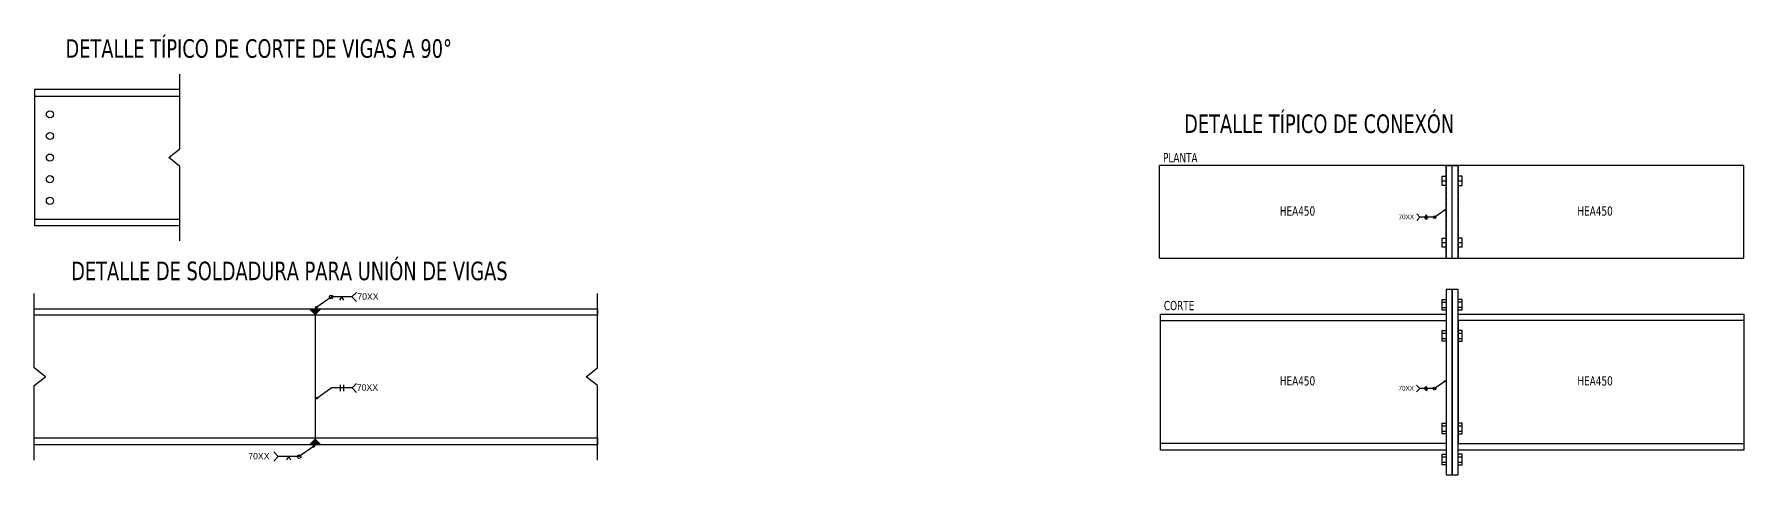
# Model space of a CAD drawing. Header units: millimetres. Extents: x -900 to 76112, y -21218 to 30031.
# Drawn here: x 1939 to 7472, y -16338 to -14912 of the extents above; entities that cross this region are included whole.
import ezdxf
from ezdxf.enums import TextEntityAlignment as Align

# ---------------------------------------------------------------- set-up
doc = ezdxf.new("R2010")
doc.units = ezdxf.units.MM
doc.linetypes.add('DXK_LINE_DOT2', pattern=[3.9198, 1.9599, -1.9599])
for name, color, linetype in [('COTAS', 8, 'Continuous'), ('PERFORACIONES', 1, 'Continuous'), ('TITULO', 3, 'Continuous')]:
    doc.layers.add(name, color=color, linetype=linetype)
doc.styles.add('ROMANS', font='DINGRAFO.SHX')
doc.styles.add('VERDANA', font='verdana.ttf')

# ---------------------------------------------------------------- blocks, each defined once
blk = doc.blocks.new('SOLDADURA A TOPE EN V Y ALREDEDOR 1')
h = blk.add_hatch(color=256)
h.dxf.hatch_style = 1
h.paths.add_polyline_path([(4109.4, 3619.4), (4113.1, 3614.2), (4106.7, 3613.6)])
for p, q in [((4111.2, 3616.8), (4157.6, 3649.2)), ((4224.9, 3649.2), (4157.6, 3649.2)), ((4191.2, 3649.1), (4184.7, 3638.7)), ((4191.2, 3649.1), (4197.6, 3638.7))]:
    blk.add_line(p, q)
blk.add_lwpolyline([(4239.6, 3634.4), (4224.9, 3649.2), (4239.6, 3664)])
blk.add_lwpolyline([(4106.7, 3613.6), (4109.4, 3619.4), (4113.1, 3614.2)], close=True)
blk.add_circle((4157.6, 3649.2), 5.81)
at = {"layer": 'TITULO', "style": 'ROMANS'}
blk.add_text('70XX', height=21, dxfattribs=at).set_placement((4242.2, 3640))
blk = doc.blocks.new('SOLDADURA A TOPE EN V Y ALREDEDOR')
h = blk.add_hatch(color=256)
h.dxf.hatch_style = 1
h.paths.add_polyline_path([(4477.4, 3679), (4473.7, 3684.2), (4480.1, 3684.8)])
for p, q in [((4475.5, 3681.6), (4429.2, 3649.2)), ((4429.2, 3649.2), (4361.9, 3649.2)), ((4395.5, 3649.1), (4389, 3638.7)), ((4395.5, 3649.1), (4401.9, 3638.7))]:
    blk.add_line(p, q)
blk.add_lwpolyline([(4347.1, 3634.4), (4361.9, 3649.2), (4347.1, 3664)])
blk.add_lwpolyline([(4480.1, 3684.8), (4477.4, 3679), (4473.7, 3684.2)], close=True)
blk.add_circle((4429.2, 3649.2), 5.81)
at = {"layer": 'TITULO', "style": 'ROMANS'}
blk.add_text('70XX', height=21, dxfattribs=at).set_placement((4264.7, 3640))
blk = doc.blocks.new('SOLDADURA A TOPE CON BORDES RECTOS 1')
h = blk.add_hatch(color=256)
h.dxf.hatch_style = 1
h.paths.add_polyline_path([(5693, 3618.4), (5696.7, 3613.1), (5690.3, 3612.6)])
for p, q in [((5771.6, 3638.2), (5771.6, 3658.2)), ((5781.6, 3638.2), (5781.6, 3658.2)), ((5694.8, 3615.7), (5741.2, 3648.2)), ((5808.5, 3648.2), (5741.2, 3648.2))]:
    blk.add_line(p, q)
blk.add_lwpolyline([(5823.2, 3633.4), (5808.5, 3648.2), (5823.2, 3662.9)])
blk.add_lwpolyline([(5690.3, 3612.6), (5693, 3618.4), (5696.7, 3613.1)], close=True)
at = {"layer": 'TITULO', "style": 'ROMANS'}
blk.add_text('70XX', height=21, dxfattribs=at).set_placement((5824, 3638.9))
blk = doc.blocks.new('SOLDADURA FILETE ALREDEDOR')
h = blk.add_hatch(color=256)
h.dxf.hatch_style = 1
h.paths.add_polyline_path([(5063.7, 3679), (5060.1, 3684.2), (5066.4, 3684.8)])
for p, q in [((5061.9, 3681.6), (5015.5, 3649.2)), ((5015.5, 3649.2), (4948.3, 3649.2)), ((4978.7, 3659.2), (4968.7, 3649.2)), ((4978.7, 3639.2), (4968.7, 3649.2)), ((4978.7, 3649.2), (4978.7, 3659.2)), ((4978.7, 3649.2), (4978.7, 3639.2))]:
    blk.add_line(p, q)
blk.add_lwpolyline([(4933.5, 3634.4), (4948.3, 3649.2), (4933.5, 3664)])
blk.add_lwpolyline([(5066.4, 3684.8), (5063.7, 3679), (5060.1, 3684.2)], close=True)
blk.add_circle((5015.5, 3649.2), 5.81)
at = {"layer": 'TITULO', "style": 'ROMANS'}
for s, height, p in [('70XX', 21, (4851, 3640)), ('6', 7.5, (4981.3, 3650.6)), ('6', 7.5, (4981.3, 3639))]:
    blk.add_text(s, height=height, dxfattribs=at).set_placement(p)

msp = doc.modelspace()

# ---------------------------------------------------------------- linework, layer by layer
at = {"color": 2}
for p, q in [((1939.5, -15112.3), (2410.4, -15112.3)), ((1939.5, -15510.3), (2410.4, -15510.3)), ((2810.3, -15821.8), (1938.5, -15821.8)), ((3762, -15821.8), (2810.3, -15821.8)), ((2810.3, -16219.8), (1938.5, -16219.8)), ((3762, -16219.8), (2810.3, -16219.8))]:
    msp.add_line(p, q, dxfattribs=at)
at = {"color": 2, "linetype": 'Continuous'}
for p, q in [((7472, -15336.7), (5581.3, -15336.7)), ((6509, -15636.7), (6509, -15336.7)), ((6509, -15336.7), (6528, -15336.7)), ((6528, -15636.7), (6528, -15336.7)), ((6528, -15636.7), (6528, -15336.7)), ((6528, -15336.7), (6547, -15336.7)), ((6547, -15636.7), (6547, -15336.7)), ((7472, -15636.7), (7472, -15336.7)), ((5581.3, -15636.7), (7472, -15636.7)), ((6509, -15636.7), (6528, -15636.7)), ((6528, -15636.7), (6547, -15636.7)), ((6509, -15738.2), (6509, -16338.2)), ((6528, -15738.2), (6509, -15738.2)), ((6528, -16338.2), (6528, -15738.2)), ((6509, -16338.2), (6528, -16338.2))]:
    msp.add_line(p, q, dxfattribs=at)
at = {"color": 7, "linetype": 'Continuous'}
for p, q in [((6495.8, -15371.7), (6509, -15371.7)), ((6495.8, -15401.7), (6495.8, -15371.7)), ((6560.2, -15371.7), (6547, -15371.7)), ((6560.2, -15401.7), (6560.2, -15371.7)), ((6495.8, -15386.7), (6509, -15386.7)), ((6509, -15401.7), (6495.8, -15401.7)), ((6547, -15386.7), (6560.2, -15386.7)), ((6547, -15401.7), (6560.2, -15401.7)), ((6495.8, -15571.7), (6509, -15571.7)), ((6495.8, -15601.7), (6495.8, -15571.7)), ((6495.8, -15586.7), (6509, -15586.7)), ((6509, -15601.7), (6495.8, -15601.7)), ((6560.2, -15571.7), (6547, -15571.7)), ((6547, -15586.7), (6560.2, -15586.7)), ((6560.2, -15601.7), (6547, -15601.7)), ((6560.2, -15601.7), (6560.2, -15571.7)), ((6495.8, -15779.6), (6509, -15779.6)), ((6495.8, -15796.9), (6509, -15796.9)), ((6560.2, -15779.6), (6547, -15779.6)), ((6560.2, -15796.9), (6547, -15796.9)), ((6560.2, -15805.5), (6547, -15805.5)), ((6495.8, -15879.6), (6509, -15879.6)), ((6547, -15879.6), (6560.2, -15879.6)), ((6495.8, -15896.9), (6509, -15896.9)), ((6547, -15896.9), (6560.2, -15896.9)), ((6495.8, -16179.6), (6509, -16179.6)), ((6495.8, -16196.9), (6509, -16196.9)), ((6560.2, -16170.9), (6547, -16170.9)), ((6547, -16179.6), (6560.2, -16179.6)), ((6547, -16196.9), (6560.2, -16196.9)), ((6495.8, -16279.6), (6509, -16279.6)), ((6495.8, -16296.9), (6509, -16296.9)), ((6560.2, -16270.9), (6547, -16270.9)), ((6547, -16279.6), (6560.2, -16279.6)), ((6547, -16296.9), (6560.2, -16296.9))]:
    msp.add_line(p, q, dxfattribs=at)
at = {"color": 7, "linetype": 'DXK_LINE_DOT2'}
for p, q in [((6509, -15336.7), (6509, -15636.7)), ((6547, -15336.7), (6547, -15636.7))]:
    msp.add_line(p, q, dxfattribs=at)
at = {"color": 2}
for points in [[(2410.4, -15112.3), (2410.4, -15091.3), (1939.5, -15091.3), (1939.5, -15531.3), (2410.4, -15531.3), (2410.4, -15510.3)], [(1938.5, -15821.8), (1938.5, -15800.8), (2850.3, -15800.8)], [(2850.3, -15800.8), (3762, -15800.8), (3762, -15821.8)], [(2850.3, -16240.8), (1938.5, -16240.8), (1938.5, -16219.8)], [(3762, -16219.8), (3762, -16240.8), (2850.3, -16240.8)]]:
    msp.add_lwpolyline(points, dxfattribs=at)
at = {"color": 2, "linetype": 'Continuous'}
for points in [[(5581.3, -15636.7), (5581.3, -15636.7), (5581.3, -15336.7)], [(6509, -16237.2), (6509, -16258.2), (5584.1, -16258.2), (5584.1, -15818.2), (6509, -15818.2), (6509, -15839.2)], [(6547, -15839.2), (6547, -15818.2), (7472, -15818.2), (7472, -16258.2), (6547, -16258.2), (6547, -16237.2)], [(5584.1, -15839.2), (6509, -15839.2), (6509, -16237.2), (5584.1, -16237.2)], [(7472, -15839.2), (6547, -15839.2), (6547, -16237.2), (7472, -16237.2)]]:
    msp.add_lwpolyline(points, dxfattribs=at)
msp.add_lwpolyline([(6528, -16338.2), (6547, -16338.2), (6547, -15738.2), (6528, -15738.2)], close=True, dxfattribs=at)
at = {"color": 7, "linetype": 'Continuous'}
for points in [[(6509, -15805.5), (6495.8, -15805.5), (6495.8, -15770.9), (6509, -15770.9)], [(6560.2, -15805.5), (6560.2, -15770.9), (6547, -15770.9)], [(6509, -15905.5), (6495.8, -15905.5), (6495.8, -15870.9), (6509, -15870.9)], [(6547, -15905.5), (6560.2, -15905.5), (6560.2, -15870.9), (6547, -15870.9)], [(6509, -16205.5), (6495.8, -16205.5), (6495.8, -16170.9), (6509, -16170.9)], [(6547, -16205.5), (6560.2, -16205.5), (6560.2, -16170.9)], [(6509, -16305.5), (6495.8, -16305.5), (6495.8, -16270.9), (6509, -16270.9)], [(6547, -16305.5), (6560.2, -16305.5), (6560.2, -16270.9)]]:
    msp.add_lwpolyline(points, dxfattribs=at)
at = {"layer": 'COTAS', "color": 6}
msp.add_line((2848.1, -15821.8), (2848.1, -16219.8), dxfattribs=at)
at = {"layer": 'COTAS'}
for points in [[(2410.4, -15581.3), (2410.4, -15340.1), (2373.9, -15311.3), (2410.4, -15282.5), (2410.4, -15041.3)], [(1938.5, -16290.8), (1938.5, -16049.6), (1975.1, -16020.8), (1938.5, -15992), (1938.5, -15750.8)], [(3762, -16290.8), (3762, -16049.6), (3725.5, -16020.8), (3762, -15992), (3762, -15750.8)]]:
    msp.add_lwpolyline(points, dxfattribs=at)
for points in [[(2827.1, -15800.8), (2848.1, -15821.8), (2869.1, -15800.8)], [(2827.1, -16240.8), (2848.1, -16219.8), (2869.1, -16240.8)]]:
    msp.add_solid(points, dxfattribs=at)
at = {"layer": 'PERFORACIONES'}
for centre in [(1989.5, -15171.3), (1989.5, -15241.3), (1989.5, -15311.3), (1989.5, -15381.3), (1989.5, -15451.3)]:
    msp.add_circle(centre, 11.5, dxfattribs=at)

# ---------------------------------------------------------------- block references
at = {"xscale": 0.7104614331683008, "yscale": 0.7104614331683008, "zscale": 0.7104614331683008}
for p in [(2908.1, -18096.8), (2907.6, -18651.6)]:
    msp.add_blockref('SOLDADURA FILETE ALREDEDOR', p, dxfattribs=at)
for name, p in [('SOLDADURA A TOPE EN V Y ALREDEDOR 1', (-1257.8, -19411.6)), ('SOLDADURA A TOPE CON BORDES RECTOS 1', (-2841.2, -19705.3)), ('SOLDADURA A TOPE EN V Y ALREDEDOR', (-1633.3, -19928.3))]:
    msp.add_blockref(name, p)

# ---------------------------------------------------------------- texts
at = {"color": 96, "style": 'VERDANA', "width": 0.7}
for s, height, p in [('DETALLE TÍPICO DE CORTE DE VIGAS A 90° ', 60, (2674.4, -14958.2)), ('DETALLE TÍPICO DE CONEXÓN ', 60, (6106.7, -15201.6)), ('PLANTA', 30, (5648.1, -15311.6)), ('HEA450', 30, (6027.4, -15484.2)), ('HEA450', 30, (6990.6, -15484.2)), ('DETALLE DE SOLDADURA PARA UNIÓN DE VIGAS', 60, (2764.5, -15678.2)), ('CORTE', 30, (5644.2, -15790.4)), ('HEA450', 30, (6027.4, -16034)), ('HEA450', 30, (6990.6, -16034))]:
    msp.add_text(s, height=height, dxfattribs=at).set_placement(p, align=Align.MIDDLE_CENTER)

doc.saveas('drawing.dxf')
